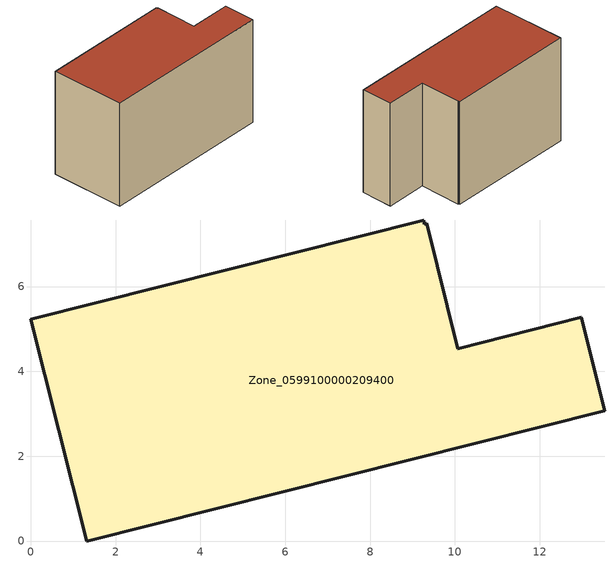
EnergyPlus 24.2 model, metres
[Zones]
Zone_0599100000209400
 floor ground (C_G): 0,5.23 9.27,7.57 9.28,7.46 9.33,7.49 10.07,4.54 12.98,5.28 13.53,3.07 1.32,0 z0
 wall outside (C_F): 1.32,0 13.53,3.07 12.98,5.28 10.07,4.54 9.33,7.49 9.28,7.46 9.27,7.57 0,5.23 1.32,0 z0:7.8
 roof outside (C_R): 9.27,7.57 0,5.23 1.32,0 13.53,3.07 12.98,5.28 10.07,4.54 9.33,7.49 9.28,7.46 z7.8
[BUILDING]
Pand.0599100000209400: North Axis=0; Terrain=City; Loads Convergence Tolerance Value=0.04; Temperature Convergence Tolerance Value=0.4; Solar Distribution=FullExterior; Maximum Number of Warmup Days=25; Minimum Number of Warmup Days=1
[Site:Location]
Rotterdam.The.Hague.AP_ZH_NLD Design_Conditions: Latitude=51.96; Longitude=4.45; Time Zone=1; Elevation=-4.5
[SITE:GROUNDTEMPERATURE:BUILDINGSURFACE]
18, 18, 18, 18, 18, 18, 18, 18, 18, 18, 18, 18
[MATERIAL] Thermal Absorptance=0.9; Solar Absorptance=0.7; Visible Absorptance=0.7
Name | Roughness | Thickness | Conductivity | Density | Specific Heat
G.TI.1975-1991 | MediumSmooth | 0.15 | 0.288461 | 540 | 1210
F.TI.1975-1991 | Rough | 0.3 | 0.230769 | 1920 | 840
R.TI.1975-1991 | MediumRough | 0.2 | 0.153846 | 1500 | 1000
[CONSTRUCTION]
C_G: G.TI.1975-1991
C_F: F.TI.1975-1991
C_R: R.TI.1975-1991
[ZONE]
Zone_0599100000209400: Type=1; Multiplier=1; Ceiling Height=Autocalculate; Volume=Autocalculate; Floor Area=autocalculate; Part of Total Floor Area=Yes
[ZONEINFILTRATION:DESIGNFLOWRATE]
Infil_Zone_0599100000209400: Zone or ZoneList or Space or SpaceList=Zone_0599100000209400; Schedule=AlwaysOn; Design Flow Rate Calculation Method=Flow/Area; Flow Rate per Floor Area=0.003; Constant Term Coefficient=1; Temperature Term Coefficient=0; Velocity Term Coefficient=0; Velocity Squared Term Coefficient=0
[HVACTEMPLATE:ZONE:IDEALLOADSAIRSYSTEM]
Zone_0599100000209400: Maximum Heating Supply Air Temperature=50; Minimum Cooling Supply Air Temperature=13; Maximum Heating Supply Air Humidity Ratio=0.0156; Minimum Cooling Supply Air Humidity Ratio=0.0077; Heating Limit=NoLimit; Cooling Limit=NoLimit; Dehumidification Control Type=ConstantSensibleHeatRatio; Cooling Sensible Heat Ratio=0.7; Dehumidification Setpoint=60; Humidification Control Type=None; Humidification Setpoint=30; Outdoor Air Method=None; Outdoor Air Flow Rate per Person=0.00944; Outdoor Air Flow Rate per Zone Floor Area=0; Outdoor Air Flow Rate per Zone=0; Demand Controlled Ventilation Type=None; Outdoor Air Economizer Type=NoEconomizer; Heat Recovery Type=None; Sensible Heat Recovery Effectiveness=0.7; Latent Heat Recovery Effectiveness=0.65
[ZONECONTROL:THERMOSTAT]
ThermostatControl_Zone_0599100000209400: Zone or ZoneList=Zone_0599100000209400; Control Type Schedule=DualSetpointControlType; Control 1=Thermostat_Zone_0599100000209400; Temperature Difference Between Cutout And Setpoint=0
[THERMOSTATSETPOINT:DUALSETPOINT]
Thermostat_Zone_0599100000209400: Heating Setpoint Temperature Schedule=HeatingSetpoint_Zone_0599100000209400; Cooling Setpoint Temperature Schedule=CoolingSetpoint_Zone_0599100000209400
[SCHEDULE:COMPACT]
HeatingSetpoint_Zone_0599100000209400: Through: 12/31, For: AllDays, Until: 24:00, 21
CoolingSetpoint_Zone_0599100000209400: Through: 12/31, For: AllDays, Until: 24:00, 24
DualSetpointControlType: Through: 12/31, For: AllDays, Until: 24:00, 4
AlwaysOn: Through: 12/31, For: AllDays, Until: 24:00, 1
